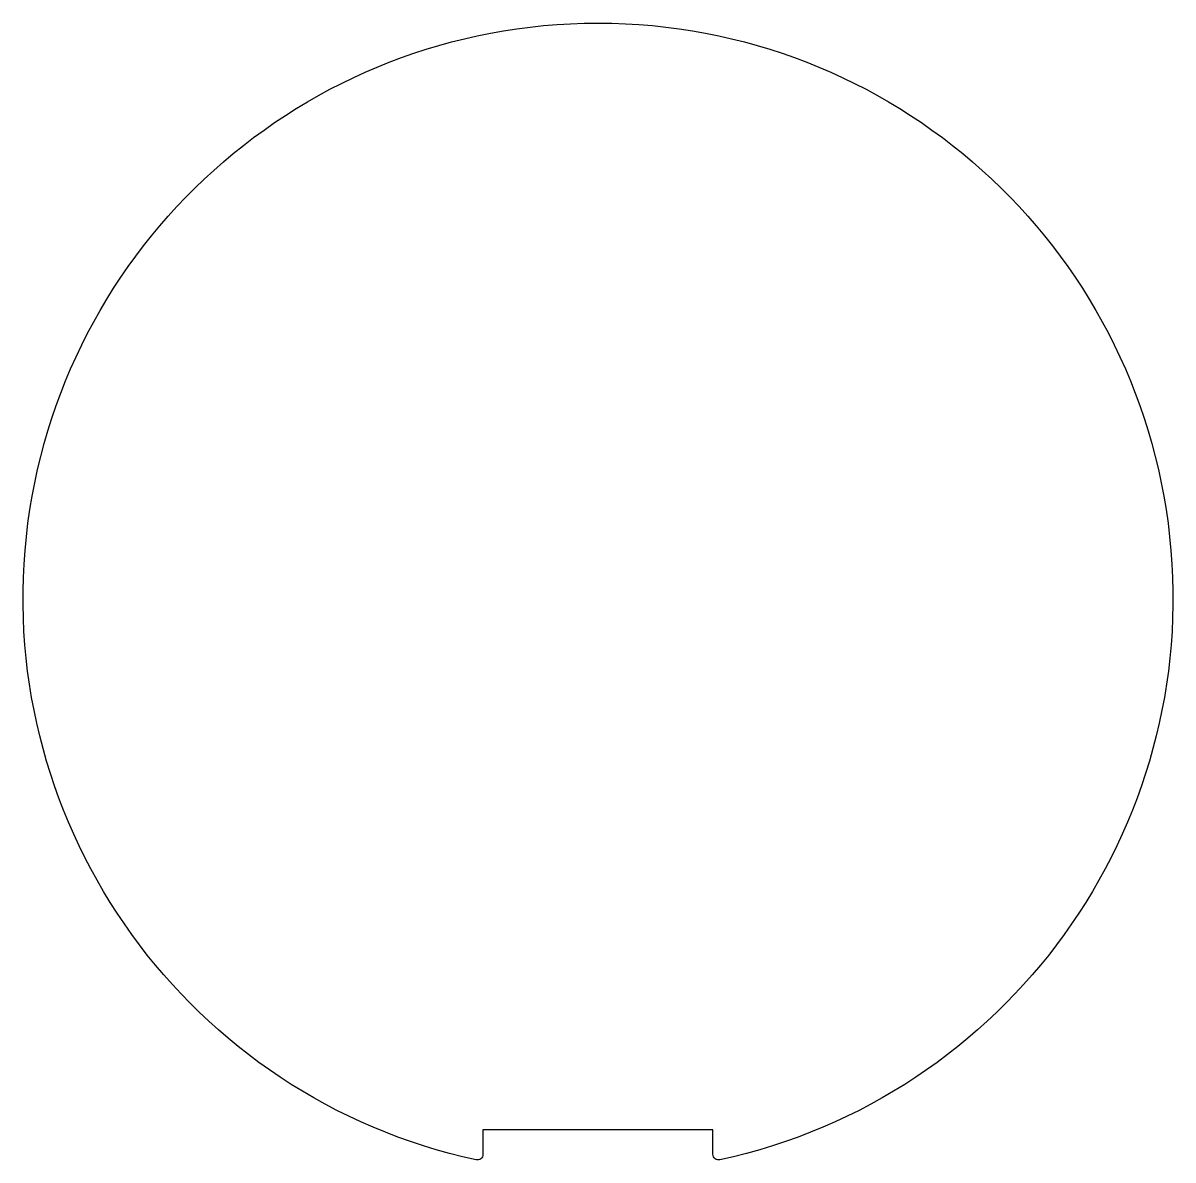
# Model space of a CAD drawing. Header units: millimetres. Extents: x -100 to 100, y -99 to 99.
import ezdxf

# ---------------------------------------------------------------- set-up
doc = ezdxf.new("R2010")
doc.units = ezdxf.units.MM
doc.layers.get('0').update_dxf_attribs({"linetype": 'CONTINUOUS'})

msp = doc.modelspace()

# ---------------------------------------------------------------- linework, layer by layer
msp.add_lwpolyline([(21.21, -98.81, -0.478297), (20, -97.83), (20, -93.59), (-20, -93.59), (-20, -97.83, -0.478298), (-21.21, -98.81, -9.32129)], format="xyb", close=True)

doc.saveas('drawing.dxf')
